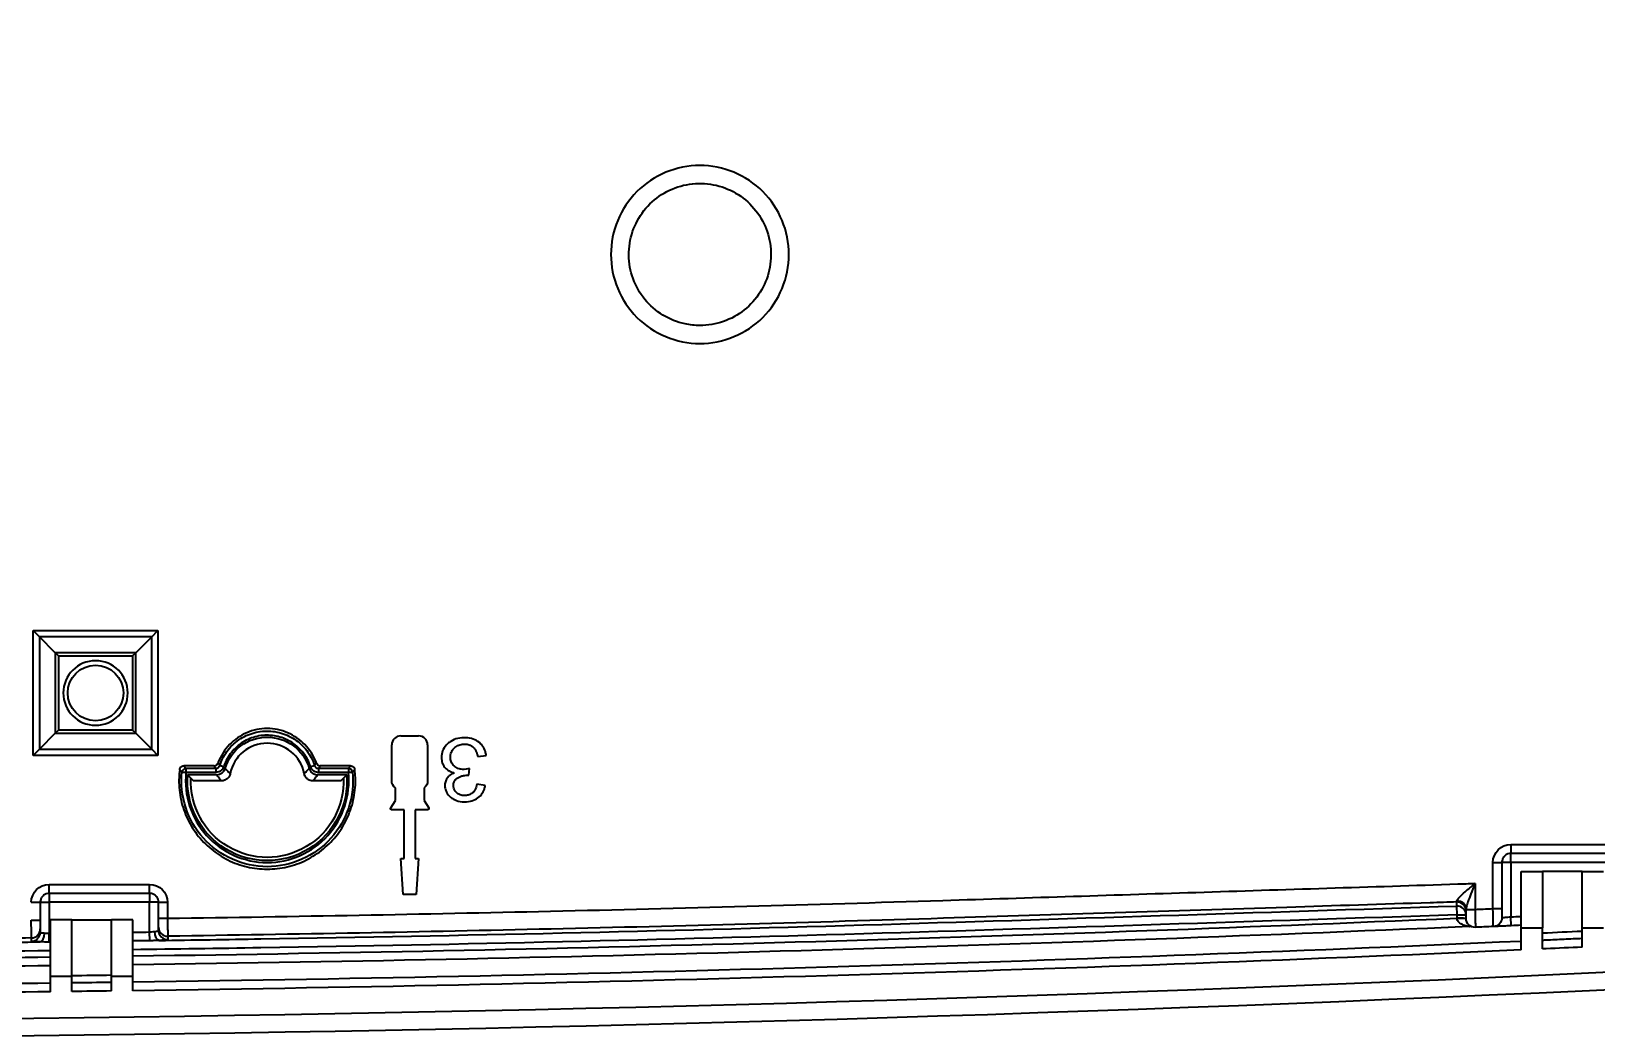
# Model space of a CAD drawing. Header units: millimetres. Extents: x 28 to 3046, y 8 to 3716.
# Drawn here: x 1792.1 to 1879.3, y 1207.5 to 1263.1 of the extents above; entities that cross this region are included whole.
import ezdxf

# ---------------------------------------------------------------- set-up
doc = ezdxf.new("R2010")
doc.units = ezdxf.units.MM
doc.layers.get('Defpoints').update_dxf_attribs({"linetype": 'CONTINUOUS'})
doc.layers.add('1LINE', color=7, linetype='CONTINUOUS')
doc.styles.add('Annotative', font='malgun.ttf')
doc.dimstyles.new('WOO', dxfattribs={"dimtxt": 20, "dimasz": 2, "dimexe": 1.25, "dimexo": 0.3, "dimgap": 1, "dimtad": 1, "dimdec": 1, "dimzin": 1, "dimdsep": 46, "dimtxsty": 'Annotative', "dimcen": 0, "dimclrd": 1, "dimclre": 1, "dimclrt": 2, "dimadec": 0, "dimazin": 0, "dimtfac": 1, "dimtdec": 1, "dimtofl": 0, "dimtmove": 0, "dimatfit": 3, "dimfxl": 0, "dimarcsym": 0})

# ---------------------------------------------------------------- blocks, each defined once
blk = doc.blocks.new('*D13')
at = {"layer": '1LINE', "color": 1, "lineweight": -2}
for p, q in [((1834.765, 1340.796), (2174.273, 1340.796)), ((2173.023, 1338.796), (2173.023, 853.015)), ((1764.11, 851.015), (2174.273, 851.015))]:
    blk.add_line(p, q, dxfattribs=at)
at = {"layer": '1LINE', "color": 1}
for points in [[(2172.69, 1338.796), (2173.356, 1338.796), (2173.023, 1340.796)], [(2172.69, 853.015), (2173.356, 853.015), (2173.023, 851.015)]]:
    blk.add_solid(points, dxfattribs=at)
at = {"layer": 'Defpoints', "color": 0}
for p in [(1834.465, 1340.796), (1763.81, 851.015), (2173.023, 851.015)]:
    blk.add_point(p, dxfattribs=at)
at = {"layer": '1LINE', "color": 2, "insert": (2161.69, 1095.906), "char_height": 20, "attachment_point": 5, "rotation": 90, "style": 'Annotative'}
blk.add_mtext('490', dxfattribs=at)
blk = doc.blocks.new('*D14')
at = {"layer": '1LINE', "color": 1, "lineweight": -2}
for p, q in [((1834.765, 1302.396), (2113.255, 1302.396)), ((2112.005, 1300.396), (2112.005, 853.015)), ((1764.11, 851.015), (2113.255, 851.015))]:
    blk.add_line(p, q, dxfattribs=at)
at = {"layer": '1LINE', "color": 1}
for points in [[(2111.671, 1300.396), (2112.338, 1300.396), (2112.005, 1302.396)], [(2111.671, 853.015), (2112.338, 853.015), (2112.005, 851.015)]]:
    blk.add_solid(points, dxfattribs=at)
at = {"layer": 'Defpoints', "color": 0}
for p in [(1834.465, 1302.396), (1763.81, 851.015), (2112.005, 851.015)]:
    blk.add_point(p, dxfattribs=at)
at = {"layer": '1LINE', "color": 2, "insert": (2100.617, 1076.706), "char_height": 20, "attachment_point": 5, "rotation": 90, "style": 'Annotative'}
blk.add_mtext('451', dxfattribs=at)

msp = doc.modelspace()

# ---------------------------------------------------------------- linework, layer by layer
at = {"layer": '1LINE', "linetype": 'Continuous'}
for p, q in [((1792.163, 1229.717), (1792.51, 1229.37)), ((1792.163, 1229.717), (1799.123, 1229.717)), ((1792.163, 1222.757), (1792.163, 1229.717)), ((1792.51, 1229.37), (1792.51, 1223.104)), ((1793.4, 1228.48), (1792.51, 1229.37)), ((1798.776, 1229.37), (1792.51, 1229.37)), ((1798.776, 1229.37), (1797.886, 1228.48)), ((1798.776, 1229.37), (1799.123, 1229.717)), ((1798.776, 1223.104), (1798.776, 1229.37)), ((1799.123, 1229.717), (1799.123, 1222.757)), ((1797.886, 1228.48), (1793.4, 1228.48)), ((1793.4, 1228.48), (1793.4, 1223.994)), ((1793.574, 1228.306), (1793.4, 1228.48)), ((1793.574, 1228.306), (1793.574, 1224.168)), ((1793.574, 1228.306), (1797.712, 1228.306)), ((1797.712, 1228.306), (1797.886, 1228.48)), ((1797.712, 1228.306), (1797.712, 1224.168)), ((1797.886, 1223.994), (1797.886, 1228.48)), ((1793.4, 1223.994), (1792.51, 1223.104)), ((1793.574, 1224.168), (1793.4, 1223.994)), ((1793.4, 1223.994), (1797.886, 1223.994)), ((1797.712, 1224.168), (1793.574, 1224.168)), ((1797.886, 1223.994), (1797.712, 1224.168)), ((1798.776, 1223.104), (1797.886, 1223.994)), ((1792.163, 1222.757), (1792.51, 1223.104)), ((1792.51, 1223.104), (1798.776, 1223.104)), ((1798.776, 1223.104), (1799.123, 1222.757)), ((1812.16, 1221.344), (1812.16, 1223.344)), ((1812.66, 1223.844), (1813.66, 1223.844)), ((1814.16, 1223.344), (1814.16, 1221.344)), ((1799.123, 1222.757), (1792.163, 1222.757)), ((1802.253, 1222.176), (1800.565, 1222.176)), ((1809.863, 1222.176), (1808.175, 1222.176)), ((1816.956, 1222.699), (1817.422, 1222.757)), ((1800.687, 1222.039), (1800.687, 1221.807)), ((1800.687, 1222.039), (1802.35, 1222.039)), ((1802.35, 1221.807), (1800.687, 1221.807)), ((1802.393, 1221.676), (1800.78, 1221.676)), ((1802.661, 1221.334), (1801.109, 1221.334)), ((1802.35, 1222.039), (1802.35, 1221.807)), ((1809.319, 1221.334), (1807.767, 1221.334)), ((1809.648, 1221.676), (1808.035, 1221.676)), ((1808.078, 1222.039), (1808.078, 1221.807)), ((1808.078, 1222.039), (1809.741, 1222.039)), ((1809.741, 1221.807), (1808.078, 1221.807)), ((1809.741, 1222.039), (1809.741, 1221.807)), ((1814.16, 1221.344), (1814.16, 1221.344)), ((1816.45, 1221.647), (1816.502, 1222.024)), ((1812.36, 1220.944), (1812.36, 1220.944)), ((1812.36, 1220.238), (1812.36, 1220.944)), ((1813.96, 1220.944), (1813.96, 1220.944)), ((1813.96, 1220.944), (1813.96, 1220.238)), ((1817.376, 1221.073), (1816.909, 1221.15)), ((1812.1, 1219.84), (1812.36, 1220.238)), ((1812.16, 1219.729), (1812.16, 1219.729)), ((1812.86, 1219.729), (1812.16, 1219.729)), ((1812.86, 1219.729), (1812.16, 1219.729)), ((1812.86, 1219.729), (1812.86, 1219.729)), ((1812.86, 1217.001), (1812.86, 1219.729)), ((1813.46, 1219.729), (1813.46, 1219.729)), ((1814.16, 1219.729), (1813.46, 1219.729)), ((1813.46, 1219.729), (1813.46, 1217.001)), ((1814.16, 1219.729), (1813.46, 1219.729)), ((1813.96, 1220.238), (1814.22, 1219.84)), ((1814.16, 1219.729), (1814.16, 1219.729)), ((1874.563, 1217.789), (1884.563, 1217.789)), ((1874.563, 1217.789), (1874.563, 1217.289)), ((1812.793, 1215.001), (1812.66, 1217.001)), ((1812.66, 1217.001), (1812.86, 1217.001)), ((1812.793, 1215.001), (1812.66, 1217.001)), ((1813.46, 1217.001), (1813.66, 1217.001)), ((1813.66, 1217.001), (1813.526, 1215.001)), ((1813.66, 1217.001), (1813.526, 1215.001)), ((1884.563, 1217.289), (1874.563, 1217.289)), ((1874.563, 1216.789), (1874.563, 1217.289)), ((1873.563, 1214.212), (1873.563, 1216.789)), ((1874.063, 1216.789), (1874.063, 1214.212)), ((1874.563, 1216.789), (1874.063, 1216.789)), ((1884.563, 1216.789), (1874.563, 1216.789)), ((1874.563, 1216.789), (1874.563, 1213.756)), ((1875.128, 1213.132), (1875.128, 1216.29)), ((1875.128, 1216.29), (1876.328, 1216.29)), ((1878.528, 1216.29), (1876.328, 1216.29)), ((1876.328, 1216.29), (1876.328, 1213.132)), ((1878.528, 1213.132), (1878.528, 1216.29)), ((1878.528, 1216.29), (1879.728, 1216.29)), ((1793.06, 1215.563), (1798.66, 1215.563)), ((1793.06, 1215.063), (1793.06, 1215.563)), ((1798.66, 1215.063), (1798.66, 1215.563)), ((1872.563, 1215.616), (1872.563, 1214.168)), ((1792.56, 1214.563), (1792.56, 1213.574)), ((1792.56, 1214.563), (1793.06, 1214.563)), ((1798.66, 1215.063), (1793.06, 1215.063)), ((1793.06, 1215.063), (1793.06, 1214.563)), ((1793.06, 1214.563), (1793.06, 1212.838)), ((1798.66, 1214.563), (1793.06, 1214.563)), ((1798.66, 1215.063), (1798.66, 1214.563)), ((1798.66, 1212.91), (1798.66, 1214.563)), ((1799.16, 1214.563), (1798.66, 1214.563)), ((1799.16, 1213.672), (1799.16, 1214.563)), ((1799.66, 1214.563), (1799.66, 1213.672)), ((1812.793, 1215.001), (1812.793, 1215.001)), ((1813.526, 1215.001), (1812.793, 1215.001)), ((1813.526, 1215.001), (1812.793, 1215.001)), ((1813.526, 1215.001), (1813.526, 1215.001)), ((1871.563, 1213.856), (1871.547, 1214.355)), ((1793.128, 1210.431), (1793.128, 1213.59)), ((1794.328, 1210.431), (1794.328, 1213.59)), ((1794.328, 1213.59), (1796.528, 1213.59)), ((1796.528, 1210.431), (1796.528, 1213.59)), ((1797.728, 1213.59), (1796.528, 1213.59)), ((1797.728, 1210.431), (1797.728, 1213.59)), ((1871.563, 1213.68), (1871.563, 1213.856)), ((1871.563, 1213.856), (1872.063, 1213.856)), ((1871.563, 1213.68), (1872.063, 1213.68)), ((1872.063, 1214.168), (1872.063, 1214.169)), ((1874.585, 1213.256), (1874.563, 1213.756)), ((1793.066, 1212.349), (1793.06, 1212.838)), ((1798.667, 1212.42), (1798.66, 1212.91)), ((1875.128, 1211.906), (1875.128, 1213.132)), ((1875.128, 1213.132), (1876.328, 1213.132)), ((1876.328, 1211.961), (1876.328, 1213.132)), ((1878.528, 1212.062), (1878.528, 1213.132)), ((1878.528, 1213.132), (1879.728, 1213.132)), ((1794.328, 1210.431), (1793.128, 1210.431)), ((1793.128, 1209.574), (1793.128, 1210.431)), ((1794.328, 1209.588), (1794.328, 1210.431)), ((1796.528, 1209.617), (1796.528, 1210.431)), ((1797.728, 1210.431), (1796.528, 1210.431)), ((1797.728, 1209.633), (1797.728, 1210.431))]:
    msp.add_line(p, q, dxfattribs=at)
at = {"layer": '1LINE', "linetype": 'Continuous', "extrusion": (0, 0, -1)}
msp.add_circle((-1795.643, 1226.237), 1.8, dxfattribs=at)
at = {"layer": '1LINE', "linetype": 'Continuous'}
msp.add_circle((1795.643, 1226.237), 1.55, dxfattribs=at)
at = {"layer": '1LINE', "linetype": 'Continuous', "extrusion": (0, 0, -1)}
for centre, radius, start, end in [((-1805.214, 1221.334), 2.444, 16.6111, 163.3889), ((-1805.214, 1221.334), 4.447, 175.58704, 4.41296), ((-1805.214, 1221.334), 4.264, 177.86623, 2.13377), ((-1872.563, 1213.667), 0.5, 267.48991, 0), ((-1873.563, 1213.711), 0.5, 180, 267.46675)]:
    msp.add_arc(centre, radius, start, end, dxfattribs=at)
at = {"layer": '1LINE', "linetype": 'Continuous'}
msp.add_arc((1805.214, 1221.334), 2.102, 11.06613, 168.93387, dxfattribs=at)
at = {"layer": '1LINE', "linetype": 'Continuous', "extrusion": (-3.83778e-22, -6.26758e-06, 1)}
for centre, start, end in [((1812.66, 1223.345, -0.008), 90, 180), ((1813.66, 1223.345, -0.008), 0, 90)]:
    msp.add_arc(centre, 0.5, start, end, dxfattribs=at)
at = {"layer": '1LINE', "linetype": 'Continuous', "extrusion": (3.83778e-22, 6.26757e-06, -1)}
for centre, radius, start, end in [((-1812.66, 1221.345, 0.008), 0.5, 306.8699, 359.98137), ((-1812.66, 1221.345, 0.008), 0.5, 306.8699, 359.98079), ((-1813.66, 1221.345, 0.008), 0.5, 180.01863, 233.1301), ((-1813.66, 1221.345, 0.008), 0.5, 180.01921, 233.1301), ((-1812.16, 1219.801, 0.008), 0.0716, 270, 33.03874), ((-1812.16, 1219.801, 0.008), 0.0716, 270, 359.86704), ((-1814.16, 1219.801, 0.008), 0.0716, 146.96126, 270), ((-1814.16, 1219.801, 0.008), 0.0716, 180.13296, 270), ((-1874.563, 1216.789, 0.008), 1, 0, 90), ((-1793.06, 1214.563, 0.008), 1, 0, 89.99964), ((-1798.66, 1214.563, 0.008), 1, 89.99964, 179.99964)]:
    msp.add_arc(centre, radius, start, end, dxfattribs=at)
at = {"layer": '1LINE', "linetype": 'Continuous'}
for centre, major_axis, ratio, start_param, end_param in [((1802.792, 1222.127), (-0.238, 0.078), 0.000006, 0.380503, 1.570798), ((1807.636, 1222.127), (0.238, 0.078), 0.000006, 4.712387, 5.902677), ((1800.687, 1221.807), (0.186, 0.167), 0.880523, 0.900311, 2.241288), ((1800.687, 1221.807), (0.249, -0.026), 0.000006, 3.521932, 4.71233), ((1809.741, 1221.807), (-0.186, 0.167), 0.880494, 4.041762, 5.383016), ((1809.741, 1221.807), (0.249, 0.026), 0.000006, 4.712464, 5.902891), ((1873.563, 1216.789), (-0.5, 0), 0.000006, 1.570796, 3.141593), ((1792.06, 1214.563), (-0.5, 0), 0.000006, 1.570796, 3.141593), ((1799.66, 1214.563), (-0.5, 0), 0.000006, 0.000006, 1.570796), ((1871.563, 1214.085), (0.5, 0), 0.998751, 0, 1.602683), ((1871.563, 1213.856), (0.5, 0), 0.998751, 0, 1.602683), ((1871.563, 1214.169), (0.5, 0), 0.942758, 0, 1.600896), ((1792.06, 1213.574), (-0.5, 0), 0.000006, 1.570796, 3.141593), ((1799.66, 1213.672), (-0.5, 0), 0.000006, 0, 1.570796), ((1871.563, 1213.667), (0.5, 0), 0.012696, 0, 1.571348), ((1872.563, 1214.168), (0.5, 0), 0.000006, 3.141593, 4.712389), ((1873.563, 1214.212), (-0.5, 0), 0.000006, 1.570796, 3.141593), ((1792.06, 1213.075), (-0.5, 0), 0.998752, 1.582065, 3.141593), ((1792.06, 1212.889), (-0.5, 0), 0.998752, 1.582064, 3.141593), ((1792.531, 1212.851), (-0.01, -0.5), 0.529059, 0.058882, 1.581223), ((1799.19, 1212.937), (-0.023, 0.499), 0.528742, 1.546832, 3.082724), ((1799.66, 1213.172), (-0.5, 0), 0.998752, 0.000006, 1.585125), ((1799.66, 1212.986), (-0.5, 0), 0.998752, 0.000006, 1.585124)]:
    msp.add_ellipse(centre, major_axis=major_axis, ratio=ratio, start_param=start_param, end_param=end_param, dxfattribs=at)
for points, knots in [([(1829.343, 1245.732), (1828.042, 1245.732), (1826.753, 1246.266), (1824.913, 1248.106), (1824.38, 1249.394), (1824.38, 1251.996), (1824.913, 1253.284), (1826.753, 1255.124), (1828.042, 1255.658), (1830.644, 1255.658), (1831.932, 1255.124), (1833.772, 1253.284), (1834.305, 1251.996), (1834.305, 1249.394), (1833.772, 1248.106), (1831.932, 1246.266), (1830.644, 1245.732), (1829.343, 1245.732)], [0, 0, 0, 0, 0.125, 0.125, 0.25, 0.25, 0.375, 0.375, 0.5, 0.5, 0.625, 0.625, 0.75, 0.75, 0.875, 0.875, 1, 1, 1, 1]), ([(1829.341, 1246.732), (1829.786, 1246.732), (1830.236, 1246.809), (1831.073, 1247.102), (1831.472, 1247.323), (1832.164, 1247.877), (1832.467, 1248.218), (1832.938, 1248.97), (1833.111, 1249.392), (1833.306, 1250.257), (1833.33, 1250.712), (1833.228, 1251.593), (1833.1, 1252.031), (1832.711, 1252.828), (1832.446, 1253.199), (1831.815, 1253.823), (1831.442, 1254.085), (1830.641, 1254.465), (1830.202, 1254.589), (1829.32, 1254.682), (1828.864, 1254.654), (1828.001, 1254.45), (1827.581, 1254.272), (1826.834, 1253.794), (1826.496, 1253.488), (1825.95, 1252.789), (1825.733, 1252.388), (1825.448, 1251.548), (1825.376, 1251.098), (1825.385, 1250.211), (1825.466, 1249.762), (1825.768, 1248.928), (1825.993, 1248.532), (1826.554, 1247.845), (1826.898, 1247.545), (1827.654, 1247.082), (1828.078, 1246.913), (1828.784, 1246.762), (1829.064, 1246.732), (1829.341, 1246.732)], [0, 0, 0, 0, 0.053693, 0.053693, 0.107394, 0.107394, 0.161093, 0.161093, 0.214788, 0.214788, 0.268483, 0.268483, 0.322177, 0.322177, 0.375875, 0.375875, 0.429576, 0.429576, 0.483277, 0.483277, 0.536977, 0.536977, 0.590671, 0.590671, 0.644366, 0.644366, 0.69806, 0.69806, 0.751758, 0.751758, 0.805458, 0.805458, 0.85916, 0.85916, 0.91286, 0.91286, 0.966555, 0.966555, 1, 1, 1, 1]), ([(1807.957, 1222.329), (1807.951, 1222.345), (1807.945, 1222.362), (1807.869, 1222.561), (1807.781, 1222.735), (1807.573, 1223.063), (1807.449, 1223.22), (1807.179, 1223.5), (1807.031, 1223.626), (1806.708, 1223.848), (1806.535, 1223.943), (1806.173, 1224.097), (1805.985, 1224.155), (1805.604, 1224.232), (1805.41, 1224.252), (1805.016, 1224.252), (1804.822, 1224.232), (1804.442, 1224.155), (1804.252, 1224.096), (1803.892, 1223.943), (1803.722, 1223.849), (1803.4, 1223.628), (1803.249, 1223.5), (1802.844, 1223.081), (1802.629, 1222.741), (1802.483, 1222.363), (1802.477, 1222.346), (1802.471, 1222.329)], [0, 0, 0, 0, 0.007277, 0.007277, 0.089375, 0.089375, 0.171473, 0.171473, 0.253572, 0.253572, 0.33567, 0.33567, 0.417769, 0.417769, 0.499867, 0.499867, 0.581966, 0.581966, 0.664064, 0.664064, 0.746162, 0.746162, 0.828261, 0.828261, 0.992458, 0.992458, 1, 1, 1, 1]), ([(1802.571, 1222.199), (1802.613, 1222.327), (1802.665, 1222.453), (1802.865, 1222.853), (1803.053, 1223.112), (1803.5, 1223.546), (1803.764, 1223.727), (1804.329, 1223.988), (1804.638, 1224.072), (1805.257, 1224.132), (1805.576, 1224.109), (1806.181, 1223.96), (1806.475, 1223.832), (1806.996, 1223.491), (1807.231, 1223.273), (1807.61, 1222.779), (1807.76, 1222.495), (1807.857, 1222.199)], [0, 0, 0, 0, 0.057793, 0.057793, 0.192523, 0.192523, 0.327098, 0.327098, 0.461455, 0.461455, 0.596049, 0.596049, 0.73065, 0.73065, 0.865194, 0.865194, 1, 1, 1, 1]), ([(1807.636, 1222.127), (1807.547, 1222.398), (1807.41, 1222.658), (1807.063, 1223.111), (1806.847, 1223.311), (1806.37, 1223.623), (1806.1, 1223.74), (1805.546, 1223.877), (1805.253, 1223.898), (1804.686, 1223.843), (1804.403, 1223.767), (1803.885, 1223.527), (1803.643, 1223.361), (1803.233, 1222.963), (1803.061, 1222.726), (1802.877, 1222.36), (1802.83, 1222.244), (1802.792, 1222.127)], [0, 0, 0, 0, 0.134808, 0.134808, 0.269359, 0.269359, 0.403964, 0.403964, 0.538546, 0.538546, 0.672908, 0.672908, 0.807499, 0.807499, 0.942257, 0.942257, 1, 1, 1, 1]), ([(1815.296, 1223.424), (1815.19, 1223.331), (1815.097, 1223.218), (1814.98, 1222.982), (1814.947, 1222.859), (1814.928, 1222.628), (1814.935, 1222.517), (1814.979, 1222.324), (1815.014, 1222.239), (1815.109, 1222.088), (1815.171, 1222.019), (1815.311, 1221.909), (1815.39, 1221.866), (1815.528, 1221.814), (1815.585, 1221.798), (1815.643, 1221.785)], [0, 0, 0, 0, 0.202714, 0.202714, 0.379695, 0.379695, 0.534618, 0.534618, 0.662465, 0.662465, 0.790525, 0.790525, 0.916288, 0.916288, 1, 1, 1, 1]), ([(1817.045, 1223.469), (1816.942, 1223.554), (1816.821, 1223.622), (1816.569, 1223.711), (1816.434, 1223.734), (1816.146, 1223.748), (1815.988, 1223.737), (1815.701, 1223.668), (1815.567, 1223.614), (1815.395, 1223.504), (1815.344, 1223.466), (1815.296, 1223.424)], [0, 0, 0, 0, 0.214789, 0.214789, 0.427845, 0.427845, 0.675057, 0.675057, 0.899837, 0.899837, 1, 1, 1, 1]), ([(1816.502, 1222.024), (1816.372, 1221.992), (1816.237, 1221.969), (1816.017, 1221.984), (1815.93, 1222.002), (1815.77, 1222.067), (1815.695, 1222.116), (1815.573, 1222.23), (1815.524, 1222.295), (1815.459, 1222.432), (1815.44, 1222.504), (1815.425, 1222.646), (1815.427, 1222.719), (1815.455, 1222.876), (1815.487, 1222.96), (1815.574, 1223.096), (1815.625, 1223.152), (1815.746, 1223.255), (1815.819, 1223.3), (1815.978, 1223.362), (1816.064, 1223.38), (1816.242, 1223.391), (1816.336, 1223.384), (1816.498, 1223.34), (1816.569, 1223.307), (1816.649, 1223.252), (1816.665, 1223.239), (1816.682, 1223.226)], [0, 0, 0, 0, 0.127923, 0.127923, 0.210044, 0.210044, 0.292918, 0.292918, 0.368996, 0.368996, 0.437223, 0.437223, 0.505101, 0.505101, 0.588163, 0.588163, 0.658725, 0.658725, 0.738747, 0.738747, 0.820597, 0.820597, 0.908301, 0.908301, 0.98026, 0.98026, 1, 1, 1, 1]), ([(1816.682, 1223.226), (1816.73, 1223.186), (1816.772, 1223.136), (1816.863, 1222.997), (1816.902, 1222.899), (1816.94, 1222.767), (1816.948, 1222.733), (1816.956, 1222.699)], [0, 0, 0, 0, 0.313914, 0.313914, 0.829214, 0.829214, 1, 1, 1, 1]), ([(1817.422, 1222.757), (1817.415, 1222.83), (1817.4, 1222.903), (1817.346, 1223.082), (1817.293, 1223.187), (1817.173, 1223.349), (1817.112, 1223.413), (1817.045, 1223.469)], [0, 0, 0, 0, 0.26615, 0.26615, 0.683489, 0.683489, 1, 1, 1, 1]), ([(1800.335, 1221.974), (1800.339, 1222), (1800.346, 1222.026), (1800.37, 1222.074), (1800.386, 1222.096), (1800.424, 1222.132), (1800.445, 1222.146), (1800.491, 1222.166), (1800.516, 1222.172), (1800.549, 1222.176), (1800.557, 1222.176), (1800.565, 1222.176)], [0, 0, 0, 0, 0.237949, 0.237949, 0.476927, 0.476927, 0.703275, 0.703275, 0.926701, 0.926701, 1, 1, 1, 1]), ([(1800.565, 1222.176), (1800.576, 1222.164), (1800.587, 1222.151), (1800.628, 1222.105), (1800.657, 1222.072), (1800.687, 1222.039)], [0, 0, 0, 0, 0.271692, 0.271692, 1, 1, 1, 1]), ([(1802.253, 1222.176), (1802.279, 1222.176), (1802.305, 1222.18), (1802.355, 1222.197), (1802.378, 1222.21), (1802.418, 1222.243), (1802.435, 1222.262), (1802.458, 1222.298), (1802.465, 1222.313), (1802.471, 1222.329)], [0, 0, 0, 0, 0.276926, 0.276926, 0.55465, 0.55465, 0.822888, 0.822888, 1, 1, 1, 1]), ([(1802.35, 1222.039), (1802.346, 1222.046), (1802.341, 1222.052), (1802.323, 1222.077), (1802.31, 1222.095), (1802.285, 1222.13), (1802.273, 1222.148), (1802.258, 1222.169), (1802.255, 1222.172), (1802.253, 1222.176)], [0, 0, 0, 0, 0.148548, 0.148548, 0.535578, 0.535578, 0.922608, 0.922608, 1, 1, 1, 1]), ([(1802.35, 1222.039), (1802.377, 1222.037), (1802.406, 1222.039), (1802.451, 1222.052), (1802.471, 1222.06), (1802.492, 1222.075), (1802.497, 1222.079), (1802.52, 1222.097), (1802.535, 1222.115), (1802.547, 1222.137), (1802.549, 1222.14), (1802.56, 1222.16), (1802.567, 1222.179), (1802.571, 1222.199)], [0, 0, 0, 0, 0.277101, 0.277101, 0.48078, 0.48078, 0.539653, 0.539653, 0.76933, 0.76933, 0.795908, 0.795908, 1, 1, 1, 1]), ([(1802.792, 1222.127), (1802.78, 1222.09), (1802.763, 1222.055), (1802.716, 1221.979), (1802.682, 1221.94), (1802.602, 1221.875), (1802.555, 1221.849), (1802.456, 1221.815), (1802.403, 1221.807), (1802.35, 1221.807)], [0, 0, 0, 0, 0.197539, 0.197539, 0.458664, 0.458664, 0.729748, 0.729748, 1, 1, 1, 1]), ([(1802.471, 1222.329), (1802.473, 1222.326), (1802.476, 1222.322), (1802.491, 1222.302), (1802.504, 1222.285), (1802.53, 1222.252), (1802.543, 1222.235), (1802.561, 1222.212), (1802.566, 1222.205), (1802.571, 1222.199)], [0, 0, 0, 0, 0.077406, 0.077406, 0.464478, 0.464478, 0.851481, 0.851481, 1, 1, 1, 1]), ([(1808.078, 1221.807), (1808.039, 1221.807), (1808, 1221.811), (1807.914, 1221.832), (1807.866, 1221.853), (1807.78, 1221.909), (1807.74, 1221.946), (1807.677, 1222.029), (1807.653, 1222.077), (1807.636, 1222.127)], [0, 0, 0, 0, 0.197364, 0.197364, 0.45853, 0.45853, 0.729684, 0.729684, 1, 1, 1, 1]), ([(1807.857, 1222.199), (1807.862, 1222.205), (1807.867, 1222.212), (1807.885, 1222.235), (1807.898, 1222.252), (1807.924, 1222.285), (1807.937, 1222.302), (1807.952, 1222.322), (1807.955, 1222.326), (1807.957, 1222.329)], [0, 0, 0, 0, 0.148519, 0.148519, 0.535526, 0.535526, 0.922612, 0.922612, 1, 1, 1, 1]), ([(1807.857, 1222.199), (1807.863, 1222.172), (1807.874, 1222.146), (1807.9, 1222.107), (1807.915, 1222.091), (1807.936, 1222.075), (1807.94, 1222.072), (1807.965, 1222.056), (1807.987, 1222.047), (1808.012, 1222.042), (1808.015, 1222.042), (1808.037, 1222.038), (1808.058, 1222.037), (1808.078, 1222.039)], [0, 0, 0, 0, 0.277262, 0.277262, 0.480895, 0.480895, 0.539831, 0.539831, 0.770426, 0.770426, 0.796202, 0.796202, 1, 1, 1, 1]), ([(1807.957, 1222.329), (1807.966, 1222.304), (1807.979, 1222.281), (1808.012, 1222.24), (1808.032, 1222.223), (1808.076, 1222.196), (1808.1, 1222.187), (1808.142, 1222.178), (1808.158, 1222.176), (1808.175, 1222.176)], [0, 0, 0, 0, 0.276966, 0.276966, 0.554733, 0.554733, 0.823005, 0.823005, 1, 1, 1, 1]), ([(1808.175, 1222.176), (1808.173, 1222.172), (1808.17, 1222.169), (1808.155, 1222.148), (1808.143, 1222.13), (1808.118, 1222.095), (1808.105, 1222.077), (1808.087, 1222.052), (1808.082, 1222.046), (1808.078, 1222.039)], [0, 0, 0, 0, 0.077373, 0.077373, 0.464413, 0.464413, 0.851453, 0.851453, 1, 1, 1, 1]), ([(1809.741, 1222.039), (1809.771, 1222.072), (1809.801, 1222.105), (1809.841, 1222.151), (1809.852, 1222.164), (1809.863, 1222.176)], [0, 0, 0, 0, 0.72829, 0.72829, 1, 1, 1, 1]), ([(1809.863, 1222.176), (1809.889, 1222.176), (1809.916, 1222.172), (1809.966, 1222.155), (1809.99, 1222.142), (1810.03, 1222.109), (1810.047, 1222.089), (1810.073, 1222.046), (1810.083, 1222.023), (1810.09, 1221.99), (1810.092, 1221.982), (1810.093, 1221.974)], [0, 0, 0, 0, 0.237915, 0.237915, 0.476863, 0.476863, 0.703144, 0.703144, 0.926572, 0.926572, 1, 1, 1, 1]), ([(1960.854, 1221.726), (1961.491, 1212.018), (1962.02, 1202.275), (1962.99, 1180.4), (1963.427, 1168.265), (1964.017, 1143.941), (1964.141, 1131.751), (1963.614, 1107.315), (1962.96, 1095.075), (1960.448, 1070.547), (1958.608, 1058.317), (1951.02, 1022.003), (1943.194, 998.285), (1927.458, 964.876), (1921.525, 954.068), (1908.13, 933.181), (1900.771, 923.269), (1888.75, 909.298), (1884.579, 904.785), (1875.88, 896.072), (1871.368, 891.857), (1857.066, 879.884), (1846.613, 873.016), (1824.26, 862.065), (1812.423, 857.909), (1788.47, 852.402), (1776.261, 851.009), (1763.81, 851.015)], [0, 0, 0, 0, 0.063029, 0.063029, 0.14111, 0.14111, 0.219191, 0.219191, 0.297272, 0.297272, 0.375352, 0.375352, 0.531514, 0.531514, 0.609595, 0.609595, 0.687676, 0.687676, 0.726717, 0.726717, 0.765757, 0.765757, 0.843838, 0.843838, 0.921919, 0.921919, 1, 1, 1, 1]), ([(1800.335, 1221.974), (1800.316, 1221.825), (1800.303, 1221.675), (1800.283, 1221.152), (1800.31, 1220.775), (1800.455, 1220.027), (1800.568, 1219.67), (1800.875, 1218.982), (1801.072, 1218.651), (1801.526, 1218.055), (1801.789, 1217.781), (1802.375, 1217.297), (1802.689, 1217.094), (1803.365, 1216.758), (1803.727, 1216.628), (1804.456, 1216.458), (1804.835, 1216.413), (1805.593, 1216.413), (1805.964, 1216.456), (1806.702, 1216.628), (1807.062, 1216.758), (1807.733, 1217.09), (1808.054, 1217.298), (1808.638, 1217.78), (1808.897, 1218.049), (1809.357, 1218.652), (1809.552, 1218.98), (1809.858, 1219.663), (1809.974, 1220.03), (1810.117, 1220.771), (1810.146, 1221.144), (1810.125, 1221.675), (1810.112, 1221.825), (1810.093, 1221.974)], [0, 0, 0, 0, 0.026819, 0.026819, 0.094412, 0.094412, 0.162005, 0.162005, 0.229597, 0.229597, 0.29719, 0.29719, 0.364783, 0.364783, 0.432376, 0.432376, 0.499969, 0.499969, 0.567561, 0.567561, 0.635154, 0.635154, 0.702747, 0.702747, 0.77034, 0.77034, 0.837933, 0.837933, 0.905526, 0.905526, 0.973118, 0.973118, 1, 1, 1, 1]), ([(1809.972, 1221.831), (1810.111, 1220.496), (1809.668, 1219.131), (1807.867, 1217.132), (1806.55, 1216.55), (1803.877, 1216.55), (1802.555, 1217.139), (1800.766, 1219.124), (1800.316, 1220.492), (1800.456, 1221.831)], [0, 0, 0, 0, 0.25, 0.25, 0.5, 0.5, 0.75, 0.75, 1, 1, 1, 1]), ([(1800.456, 1221.831), (1800.426, 1221.866), (1800.397, 1221.9), (1800.357, 1221.948), (1800.346, 1221.961), (1800.335, 1221.974), (1800.335, 1221.974), (1800.335, 1221.974)], [0, 0, 0, 0, 0.728396, 0.728396, 0.999911, 0.999911, 1, 1, 1, 1]), ([(1800.687, 1221.807), (1800.554, 1220.537), (1800.981, 1219.233), (1802.682, 1217.344), (1803.941, 1216.783), (1806.484, 1216.782), (1807.737, 1217.335), (1809.451, 1219.237), (1809.874, 1220.536), (1809.741, 1221.807)], [0, 0, 0, 0, 0.25, 0.25, 0.5, 0.5, 0.75, 0.75, 1, 1, 1, 1]), ([(1802.393, 1221.676), (1802.449, 1221.676), (1802.506, 1221.686), (1802.611, 1221.723), (1802.662, 1221.751), (1802.749, 1221.82), (1802.787, 1221.863), (1802.84, 1221.948), (1802.859, 1221.99), (1802.872, 1222.033)], [0, 0, 0, 0, 0.263628, 0.263628, 0.527273, 0.527273, 0.790687, 0.790687, 1, 1, 1, 1]), ([(1802.661, 1221.334), (1802.604, 1221.403), (1802.549, 1221.472), (1802.461, 1221.586), (1802.427, 1221.631), (1802.393, 1221.676)], [0, 0, 0, 0, 0.607271, 0.607271, 1, 1, 1, 1]), ([(1803.151, 1221.737), (1803.14, 1221.682), (1803.12, 1221.629), (1803.063, 1221.532), (1803.026, 1221.488), (1802.941, 1221.416), (1802.892, 1221.387), (1802.783, 1221.345), (1802.721, 1221.334), (1802.661, 1221.334)], [0, 0, 0, 0, 0.244849, 0.244849, 0.489718, 0.489718, 0.734324, 0.734324, 1, 1, 1, 1]), ([(1802.872, 1222.033), (1802.907, 1221.993), (1802.942, 1221.954), (1803.034, 1221.855), (1803.092, 1221.796), (1803.151, 1221.737)], [0, 0, 0, 0, 0.392739, 0.392739, 1, 1, 1, 1]), ([(1807.277, 1221.737), (1807.336, 1221.796), (1807.394, 1221.855), (1807.486, 1221.954), (1807.521, 1221.993), (1807.556, 1222.033)], [0, 0, 0, 0, 0.607261, 0.607261, 1, 1, 1, 1]), ([(1807.767, 1221.334), (1807.711, 1221.334), (1807.654, 1221.343), (1807.549, 1221.38), (1807.499, 1221.408), (1807.411, 1221.478), (1807.373, 1221.521), (1807.312, 1221.62), (1807.289, 1221.678), (1807.277, 1221.737)], [0, 0, 0, 0, 0.244849, 0.244849, 0.489718, 0.489718, 0.734325, 0.734325, 1, 1, 1, 1]), ([(1807.556, 1222.033), (1807.572, 1221.979), (1807.598, 1221.927), (1807.663, 1221.837), (1807.704, 1221.797), (1807.796, 1221.733), (1807.848, 1221.709), (1807.945, 1221.682), (1807.99, 1221.676), (1808.035, 1221.676)], [0, 0, 0, 0, 0.263628, 0.263628, 0.527273, 0.527273, 0.790687, 0.790687, 1, 1, 1, 1]), ([(1808.035, 1221.676), (1808.001, 1221.631), (1807.967, 1221.586), (1807.879, 1221.472), (1807.824, 1221.403), (1807.767, 1221.334)], [0, 0, 0, 0, 0.392729, 0.392729, 1, 1, 1, 1]), ([(1810.093, 1221.974), (1810.093, 1221.974), (1810.093, 1221.974), (1810.082, 1221.961), (1810.071, 1221.948), (1810.031, 1221.9), (1810.002, 1221.866), (1809.972, 1221.831)], [0, 0, 0, 0, 0.00009, 0.00009, 0.271628, 0.271628, 1, 1, 1, 1]), ([(1815.252, 1221.489), (1815.207, 1221.425), (1815.171, 1221.353), (1815.126, 1221.203), (1815.118, 1221.123), (1815.124, 1220.963), (1815.14, 1220.882), (1815.19, 1220.742), (1815.221, 1220.681), (1815.258, 1220.625)], [0, 0, 0, 0, 0.257108, 0.257108, 0.514249, 0.514249, 0.780292, 0.780292, 1, 1, 1, 1]), ([(1815.643, 1221.785), (1815.6, 1221.767), (1815.558, 1221.746), (1815.477, 1221.7), (1815.437, 1221.673), (1815.345, 1221.6), (1815.294, 1221.547), (1815.252, 1221.489)], [0, 0, 0, 0, 0.282425, 0.282425, 0.565316, 0.565316, 1, 1, 1, 1]), ([(1816.909, 1221.15), (1816.89, 1221.033), (1816.854, 1220.915), (1816.755, 1220.757), (1816.709, 1220.704), (1816.603, 1220.619), (1816.542, 1220.584), (1816.412, 1220.538), (1816.343, 1220.526), (1816.193, 1220.517), (1816.111, 1220.522), (1815.967, 1220.557), (1815.904, 1220.583), (1815.792, 1220.654), (1815.741, 1220.701), (1815.662, 1220.805), (1815.633, 1220.864), (1815.603, 1220.979), (1815.598, 1221.035), (1815.602, 1221.153), (1815.613, 1221.219), (1815.656, 1221.325), (1815.683, 1221.37), (1815.751, 1221.448), (1815.793, 1221.481), (1815.838, 1221.509)], [0, 0, 0, 0, 0.145479, 0.145479, 0.228292, 0.228292, 0.310999, 0.310999, 0.394549, 0.394549, 0.492525, 0.492525, 0.573123, 0.573123, 0.653979, 0.653979, 0.73177, 0.73177, 0.797599, 0.797599, 0.875337, 0.875337, 0.936526, 0.936526, 1, 1, 1, 1]), ([(1815.838, 1221.509), (1815.888, 1221.539), (1815.941, 1221.564), (1816.049, 1221.605), (1816.103, 1221.62), (1816.205, 1221.641), (1816.253, 1221.647), (1816.351, 1221.653), (1816.401, 1221.652), (1816.45, 1221.647)], [0, 0, 0, 0, 0.27602, 0.27602, 0.539398, 0.539398, 0.767096, 0.767096, 1, 1, 1, 1]), ([(1815.258, 1220.625), (1815.285, 1220.585), (1815.315, 1220.546), (1815.381, 1220.476), (1815.417, 1220.443), (1815.518, 1220.364), (1815.587, 1220.323), (1815.659, 1220.289)], [0, 0, 0, 0, 0.273764, 0.273764, 0.547391, 0.547391, 1, 1, 1, 1]), ([(1815.659, 1220.289), (1815.795, 1220.226), (1815.945, 1220.187), (1816.243, 1220.159), (1816.396, 1220.166), (1816.662, 1220.224), (1816.78, 1220.269), (1816.99, 1220.397), (1817.085, 1220.481), (1817.23, 1220.668), (1817.284, 1220.771), (1817.345, 1220.941), (1817.363, 1221.007), (1817.376, 1221.073)], [0, 0, 0, 0, 0.207361, 0.207361, 0.413194, 0.413194, 0.5822, 0.5822, 0.752095, 0.752095, 0.90772, 0.90772, 1, 1, 1, 1]), ([(1763.81, 854.497), (1775.832, 854.491), (1787.83, 855.838), (1811.264, 861.206), (1822.457, 865.138), (1843.803, 875.447), (1853.992, 881.994), (1867.924, 893.46), (1872.316, 897.506), (1880.773, 905.855), (1884.827, 910.174), (1896.512, 923.527), (1903.661, 932.96), (1916.737, 952.842), (1922.672, 963.322), (1938.414, 995.658), (1946.074, 1017.961), (1953.939, 1052.21), (1955.924, 1063.776), (1958.802, 1087.159), (1959.68, 1099.01), (1961.024, 1134.507), (1960.322, 1158.129), (1958.957, 1193.584), (1958.374, 1205.592), (1957.634, 1217.545)], [0, 0, 0, 0, 0.076741, 0.076741, 0.153483, 0.153483, 0.230224, 0.230224, 0.268595, 0.268595, 0.306966, 0.306966, 0.383707, 0.383707, 0.460449, 0.460449, 0.613932, 0.613932, 0.690673, 0.690673, 0.767415, 0.767415, 0.920898, 0.920898, 1, 1, 1, 1]), ([(1874.563, 1217.289), (1874.507, 1217.289), (1874.45, 1217.28), (1874.344, 1217.243), (1874.294, 1217.215), (1874.207, 1217.145), (1874.168, 1217.102), (1874.109, 1217.007), (1874.087, 1216.954), (1874.067, 1216.863), (1874.063, 1216.826), (1874.063, 1216.789)], [0, 0, 0, 0, 0.214941, 0.214941, 0.429881, 0.429881, 0.644822, 0.644822, 0.859762, 0.859762, 1, 1, 1, 1]), ([(1799.66, 1213.672), (1806.78, 1213.774), (1813.899, 1213.907), (1828.308, 1214.237), (1835.597, 1214.438), (1847.743, 1214.821), (1852.601, 1214.979), (1862.327, 1215.289), (1867.195, 1215.444), (1872.229, 1215.605), (1872.396, 1215.61), (1872.563, 1215.616)], [0, 0, 0, 0, 0.292906, 0.292906, 0.592859, 0.592859, 0.792789, 0.792789, 0.993141, 0.993141, 1, 1, 1, 1]), ([(1871.548, 1214.64), (1871.548, 1214.66), (1871.559, 1214.685), (1871.584, 1214.723), (1871.591, 1214.733), (1871.64, 1214.798), (1871.7, 1214.859), (1871.864, 1215.018), (1871.979, 1215.12), (1872.245, 1215.35), (1872.402, 1215.481), (1872.559, 1215.613), (1872.561, 1215.614), (1872.563, 1215.616)], [0, 0, 0, 0, 0.106665, 0.106665, 0.143939, 0.143939, 0.335745, 0.335745, 0.627461, 0.627461, 0.996168, 0.996168, 1, 1, 1, 1]), ([(1872.563, 1215.616), (1872.562, 1215.613), (1872.561, 1215.611), (1872.483, 1215.416), (1872.406, 1215.222), (1872.275, 1214.881), (1872.218, 1214.732), (1872.137, 1214.497), (1872.108, 1214.406), (1872.073, 1214.266), (1872.063, 1214.212), (1872.063, 1214.169)], [0, 0, 0, 0, 0.004718, 0.004718, 0.379811, 0.379811, 0.675811, 0.675811, 0.866191, 0.866191, 1, 1, 1, 1]), ([(1793.06, 1215.063), (1793.004, 1215.063), (1792.948, 1215.053), (1792.842, 1215.016), (1792.792, 1214.988), (1792.704, 1214.918), (1792.666, 1214.875), (1792.607, 1214.78), (1792.585, 1214.727), (1792.565, 1214.636), (1792.56, 1214.599), (1792.56, 1214.563)], [0, 0, 0, 0, 0.214941, 0.214941, 0.429883, 0.429883, 0.644824, 0.644824, 0.859766, 0.859766, 1, 1, 1, 1]), ([(1799.16, 1214.563), (1799.16, 1214.619), (1799.151, 1214.675), (1799.114, 1214.781), (1799.086, 1214.831), (1799.016, 1214.919), (1798.973, 1214.957), (1798.878, 1215.016), (1798.825, 1215.038), (1798.734, 1215.058), (1798.697, 1215.063), (1798.66, 1215.063)], [0, 0, 0, 0, 0.214941, 0.214941, 0.429881, 0.429881, 0.644822, 0.644822, 0.859762, 0.859762, 1, 1, 1, 1]), ([(1799.197, 1212.437), (1801.083, 1212.464), (1802.969, 1212.493), (1816.059, 1212.708), (1827.262, 1212.966), (1849.492, 1213.635), (1860.519, 1214.003), (1871.547, 1214.355)], [0, 0, 0, 0, 0.07819, 0.07819, 0.542669, 0.542669, 1, 1, 1, 1]), ([(1871.547, 1214.584), (1871.052, 1214.568), (1870.558, 1214.552), (1867.398, 1214.452), (1864.733, 1214.367), (1855.684, 1214.078), (1849.3, 1213.871), (1835.626, 1213.44), (1828.334, 1213.239), (1813.917, 1212.908), (1806.793, 1212.775), (1799.668, 1212.673)], [0, 0, 0, 0, 0.020635, 0.020635, 0.131891, 0.131891, 0.398363, 0.398363, 0.702705, 0.702705, 1, 1, 1, 1]), ([(1792.066, 1212.575), (1792.066, 1212.581), (1792.066, 1212.606), (1792.065, 1212.691), (1792.065, 1212.751), (1792.064, 1212.9), (1792.064, 1212.989), (1792.063, 1213.185), (1792.062, 1213.293), (1792.061, 1213.46), (1792.061, 1213.517), (1792.06, 1213.574)], [0, 0, 0, 0, 0.221997, 0.221997, 0.443991, 0.443991, 0.665989, 0.665989, 0.887998, 0.887998, 1, 1, 1, 1]), ([(1792.56, 1213.574), (1792.56, 1213.546), (1792.56, 1213.517), (1792.56, 1213.434), (1792.56, 1213.38), (1792.56, 1213.282), (1792.56, 1213.237), (1792.56, 1213.163), (1792.56, 1213.132), (1792.56, 1213.09), (1792.56, 1213.078), (1792.56, 1213.075)], [0, 0, 0, 0, 0.112005, 0.112005, 0.334017, 0.334017, 0.556016, 0.556016, 0.778008, 0.778008, 1, 1, 1, 1]), ([(1871.563, 1213.856), (1860.535, 1213.504), (1849.507, 1213.136), (1827.275, 1212.467), (1816.07, 1212.209), (1802.485, 1211.986), (1800.107, 1211.95), (1797.729, 1211.918)], [0, 0, 0, 0, 0.448158, 0.448158, 0.9034, 0.9034, 1, 1, 1, 1]), ([(1799.16, 1213.172), (1799.16, 1213.174), (1799.16, 1213.178), (1799.16, 1213.196), (1799.16, 1213.218), (1799.16, 1213.277), (1799.16, 1213.316), (1799.16, 1213.403), (1799.16, 1213.453), (1799.16, 1213.559), (1799.16, 1213.616), (1799.16, 1213.672)], [0, 0, 0, 0, 0.111893, 0.111893, 0.333899, 0.333899, 0.555926, 0.555926, 0.777963, 0.777963, 1, 1, 1, 1]), ([(1799.66, 1213.672), (1799.661, 1213.56), (1799.662, 1213.446), (1799.663, 1213.235), (1799.664, 1213.134), (1799.665, 1212.96), (1799.666, 1212.883), (1799.667, 1212.764), (1799.667, 1212.721), (1799.667, 1212.684), (1799.668, 1212.676), (1799.668, 1212.673)], [0, 0, 0, 0, 0.222029, 0.222029, 0.444063, 0.444063, 0.666091, 0.666091, 0.888102, 0.888102, 1, 1, 1, 1]), ([(1845.108, 878.587), (1847.193, 879.859), (1849.248, 881.185), (1859.651, 888.279), (1867.525, 895.004), (1882.116, 909.232), (1888.976, 916.873), (1901.732, 932.932), (1907.671, 941.426), (1923.939, 967.802), (1932.609, 986.304), (1941.241, 1010.324), (1942.856, 1015.173), (1945.869, 1024.958), (1947.261, 1029.855), (1951.167, 1044.924), (1953.257, 1055.114), (1956.449, 1075.479), (1957.564, 1085.695), (1959.037, 1106.209), (1959.411, 1116.527), (1959.648, 1137.301), (1959.508, 1147.773), (1958.986, 1168.563), (1958.62, 1178.924), (1957.842, 1197.458), (1957.435, 1205.616), (1956.947, 1213.758)], [0, 0, 0, 0, 0.020095, 0.020095, 0.10322, 0.10322, 0.186345, 0.186345, 0.269469, 0.269469, 0.435719, 0.435719, 0.477281, 0.477281, 0.518844, 0.518844, 0.601969, 0.601969, 0.685093, 0.685093, 0.768218, 0.768218, 0.851343, 0.851343, 0.934468, 0.934468, 1, 1, 1, 1]), ([(1872.236, 1213.212), (1872.237, 1213.212), (1872.237, 1213.211), (1872.244, 1213.211), (1872.248, 1213.21), (1872.252, 1213.209), (1872.252, 1213.209), (1872.248, 1213.21), (1872.245, 1213.21), (1872.235, 1213.212), (1872.227, 1213.213), (1872.194, 1213.218), (1872.163, 1213.223), (1872.044, 1213.248), (1871.948, 1213.275), (1871.794, 1213.346), (1871.731, 1213.384), (1871.644, 1213.464), (1871.612, 1213.501), (1871.577, 1213.572), (1871.567, 1213.603), (1871.562, 1213.648), (1871.562, 1213.661), (1871.562, 1213.674)], [0, 0, 0, 0, 0.00459, 0.00459, 0.034139, 0.034139, 0.064031, 0.064031, 0.09035, 0.09035, 0.12655, 0.12655, 0.232397, 0.232397, 0.533044, 0.533044, 0.746325, 0.746325, 0.880291, 0.880291, 0.96614, 0.96614, 1, 1, 1, 1]), ([(1872.063, 1213.667), (1872.063, 1213.668), (1872.063, 1213.672), (1872.063, 1213.692), (1872.063, 1213.713), (1872.063, 1213.773), (1872.063, 1213.811), (1872.063, 1213.899), (1872.063, 1213.949), (1872.063, 1214.055), (1872.063, 1214.112), (1872.063, 1214.168)], [0, 0, 0, 0, 0.134536, 0.134536, 0.350707, 0.350707, 0.567078, 0.567078, 0.783542, 0.783542, 1, 1, 1, 1]), ([(1872.563, 1214.168), (1872.715, 1214.174), (1872.867, 1214.181), (1873.2, 1214.196), (1873.381, 1214.204), (1873.563, 1214.212)], [0, 0, 0, 0, 0.456022, 0.456022, 1, 1, 1, 1]), ([(1872.563, 1214.168), (1872.565, 1214.056), (1872.568, 1213.942), (1872.572, 1213.731), (1872.574, 1213.63), (1872.578, 1213.455), (1872.58, 1213.379), (1872.583, 1213.26), (1872.584, 1213.216), (1872.584, 1213.176), (1872.585, 1213.168), (1872.585, 1213.168)], [0, 0, 0, 0, 0.215082, 0.215082, 0.4302, 0.4302, 0.645275, 0.645275, 0.860196, 0.860196, 1, 1, 1, 1]), ([(1873.585, 1213.212), (1873.585, 1213.212), (1873.585, 1213.22), (1873.584, 1213.26), (1873.583, 1213.304), (1873.58, 1213.423), (1873.578, 1213.499), (1873.575, 1213.674), (1873.572, 1213.775), (1873.568, 1213.986), (1873.565, 1214.1), (1873.563, 1214.212)], [0, 0, 0, 0, 0.138773, 0.138773, 0.353949, 0.353949, 0.569282, 0.569282, 0.78466, 0.78466, 1, 1, 1, 1]), ([(1874.063, 1214.212), (1874.063, 1214.156), (1874.063, 1214.099), (1874.063, 1213.993), (1874.063, 1213.943), (1874.063, 1213.855), (1874.063, 1213.817), (1874.063, 1213.757), (1874.063, 1213.736), (1874.063, 1213.715), (1874.063, 1213.711), (1874.063, 1213.711)], [0, 0, 0, 0, 0.215203, 0.215203, 0.430412, 0.430412, 0.645527, 0.645527, 0.86044, 0.86044, 1, 1, 1, 1]), ([(1874.063, 1213.711), (1874.063, 1213.711), (1874.067, 1213.712), (1874.087, 1213.713), (1874.109, 1213.715), (1874.168, 1213.721), (1874.206, 1213.724), (1874.294, 1213.732), (1874.344, 1213.736), (1874.45, 1213.746), (1874.507, 1213.751), (1874.563, 1213.756)], [0, 0, 0, 0, 0.134406, 0.134406, 0.350331, 0.350331, 0.566646, 0.566646, 0.78326, 0.78326, 1, 1, 1, 1]), ([(1792.066, 1212.575), (1790.34, 1212.556), (1788.615, 1212.538), (1785.169, 1212.507), (1783.449, 1212.493), (1781.729, 1212.48)], [0, 0, 0, 0, 0.50082, 0.50082, 1, 1, 1, 1]), ([(1792.066, 1212.389), (1792.066, 1212.406), (1792.066, 1212.422), (1792.066, 1212.485), (1792.066, 1212.53), (1792.066, 1212.575)], [0, 0, 0, 0, 0.268022, 0.268022, 1, 1, 1, 1]), ([(1792.56, 1212.889), (1792.56, 1212.885), (1792.565, 1212.881), (1792.585, 1212.873), (1792.607, 1212.868), (1792.666, 1212.86), (1792.705, 1212.856), (1792.764, 1212.853), (1792.779, 1212.852), (1792.796, 1212.851)], [0, 0, 0, 0, 0.219623, 0.219623, 0.552959, 0.552959, 0.88554, 0.88554, 1, 1, 1, 1]), ([(1792.796, 1212.851), (1792.827, 1212.85), (1792.861, 1212.847), (1792.948, 1212.84), (1793.005, 1212.837), (1793.06, 1212.838)], [0, 0, 0, 0, 0.396146, 0.396146, 1, 1, 1, 1]), ([(1797.728, 1212.897), (1797.77, 1212.898), (1797.812, 1212.898), (1798.123, 1212.903), (1798.392, 1212.906), (1798.66, 1212.91)], [0, 0, 0, 0, 0.135211, 0.135211, 1, 1, 1, 1]), ([(1798.66, 1212.91), (1798.697, 1212.911), (1798.734, 1212.914), (1798.825, 1212.924), (1798.877, 1212.932), (1798.925, 1212.937)], [0, 0, 0, 0, 0.394965, 0.394965, 1, 1, 1, 1]), ([(1798.925, 1212.937), (1798.972, 1212.941), (1799.016, 1212.946), (1799.086, 1212.957), (1799.114, 1212.963), (1799.151, 1212.974), (1799.16, 1212.98), (1799.16, 1212.986)], [0, 0, 0, 0, 0.332892, 0.332892, 0.666421, 0.666421, 1, 1, 1, 1]), ([(1799.668, 1212.673), (1799.668, 1212.656), (1799.668, 1212.64), (1799.668, 1212.578), (1799.668, 1212.532), (1799.668, 1212.487)], [0, 0, 0, 0, 0.268022, 0.268022, 1, 1, 1, 1]), ([(1872.398, 1213.195), (1872.388, 1213.199), (1872.372, 1213.202), (1872.327, 1213.208), (1872.297, 1213.21), (1872.256, 1213.211), (1872.248, 1213.211), (1872.239, 1213.212), (1872.237, 1213.212), (1872.236, 1213.212)], [0, 0, 0, 0, 0.438655, 0.438655, 0.883817, 0.883817, 0.982923, 0.982923, 1, 1, 1, 1]), ([(1873.585, 1213.212), (1873.411, 1213.204), (1873.237, 1213.196), (1872.903, 1213.182), (1872.744, 1213.175), (1872.585, 1213.168)], [0, 0, 0, 0, 0.521984, 0.521984, 1, 1, 1, 1]), ([(1874.585, 1213.256), (1874.473, 1213.251), (1874.359, 1213.246), (1874.148, 1213.237), (1874.047, 1213.232), (1873.872, 1213.224), (1873.796, 1213.221), (1873.677, 1213.216), (1873.633, 1213.214), (1873.593, 1213.212), (1873.585, 1213.212), (1873.585, 1213.212)], [0, 0, 0, 0, 0.21557, 0.21557, 0.431138, 0.431138, 0.646594, 0.646594, 0.861833, 0.861833, 1, 1, 1, 1]), ([(1876.328, 1212.458), (1876.395, 1212.461), (1876.462, 1212.464), (1876.861, 1212.483), (1877.194, 1212.498), (1877.861, 1212.528), (1878.195, 1212.544), (1878.528, 1212.559)], [0, 0, 0, 0, 0.090907, 0.090907, 0.544974, 0.544974, 1, 1, 1, 1]), ([(1792.537, 1212.352), (1792.504, 1212.353), (1792.472, 1212.353), (1792.355, 1212.357), (1792.278, 1212.36), (1792.159, 1212.368), (1792.116, 1212.373), (1792.074, 1212.382), (1792.066, 1212.385), (1792.066, 1212.389)], [0, 0, 0, 0, 0.114649, 0.114649, 0.447509, 0.447509, 0.780686, 0.780686, 1, 1, 1, 1]), ([(1793.066, 1212.349), (1792.956, 1212.347), (1792.845, 1212.348), (1792.669, 1212.351), (1792.602, 1212.352), (1792.537, 1212.352)], [0, 0, 0, 0, 0.618009, 0.618009, 1, 1, 1, 1]), ([(1799.197, 1212.437), (1799.096, 1212.434), (1798.992, 1212.429), (1798.814, 1212.423), (1798.741, 1212.421), (1798.667, 1212.42)], [0, 0, 0, 0, 0.590408, 0.590408, 1, 1, 1, 1]), ([(1799.668, 1212.487), (1799.668, 1212.481), (1799.648, 1212.475), (1799.574, 1212.463), (1799.518, 1212.458), (1799.378, 1212.447), (1799.292, 1212.442), (1799.197, 1212.437)], [0, 0, 0, 0, 0.333426, 0.333426, 0.666866, 0.666866, 1, 1, 1, 1]), ([(1878.528, 1212.062), (1877.862, 1212.031), (1877.195, 1212), (1876.462, 1211.967), (1876.395, 1211.964), (1876.328, 1211.961)], [0, 0, 0, 0, 0.909093, 0.909093, 1, 1, 1, 1])]:
    msp.add_open_spline(points, degree=3, knots=knots, dxfattribs=at)
for points, degree in [([(1800.78, 1221.676), (1800.837, 1221.615), (1800.894, 1221.554), (1800.953, 1221.493)], 3), ([(1800.953, 1221.493), (1801.004, 1221.44), (1801.056, 1221.387), (1801.109, 1221.334)], 3), ([(1809.319, 1221.334), (1809.372, 1221.387), (1809.424, 1221.44), (1809.475, 1221.493)], 3), ([(1809.475, 1221.493), (1809.534, 1221.554), (1809.591, 1221.615), (1809.648, 1221.676)], 3), ([(1769.822, 1207.951), (1829.512, 1208.1), (1889.187, 1210.407), (1948.712, 1214.853)], 3), ([(1871.547, 1214.584), (1871.547, 1214.589), (1871.547, 1214.608), (1871.548, 1214.64)], 3), ([(1871.547, 1214.355), (1871.547, 1214.431), (1871.547, 1214.508), (1871.547, 1214.584)], 3), ([(1948.786, 1213.861), (1889.237, 1209.414), (1829.538, 1207.106), (1769.824, 1206.956)], 3), ([(1794.328, 1213.59), (1793.128, 1213.59)], 1), ([(1797.73, 1211.575), (1822.35, 1211.91), (1846.963, 1212.611), (1871.563, 1213.68)], 3), ([(1871.562, 1213.674), (1871.562, 1213.676), (1871.563, 1213.678), (1871.563, 1213.68)], 3), ([(1874.563, 1213.756), (1874.751, 1213.764), (1874.94, 1213.773), (1875.128, 1213.781)], 3), ([(1792.56, 1213.075), (1792.56, 1213.013), (1792.56, 1212.951), (1792.56, 1212.889)], 3), ([(1793.06, 1212.838), (1793.083, 1212.839), (1793.106, 1212.839), (1793.128, 1212.839)], 3), ([(1872.236, 1213.212), (1847.413, 1212.127), (1822.574, 1211.416), (1797.73, 1211.078)], 3), ([(1799.16, 1212.986), (1799.16, 1213.048), (1799.16, 1213.11), (1799.16, 1213.172)], 3), ([(1875.128, 1213.281), (1874.947, 1213.272), (1874.766, 1213.264), (1874.585, 1213.256)], 3), ([(1878.528, 1212.94), (1877.795, 1212.906), (1877.062, 1212.872), (1876.328, 1212.838)], 3), ([(1781.763, 1212.252), (1785.355, 1212.277), (1788.946, 1212.311), (1792.537, 1212.352)], 3), ([(1793.129, 1211.86), (1789.344, 1211.815), (1785.559, 1211.78), (1781.774, 1211.753)], 3), ([(1793.128, 1212.349), (1793.108, 1212.349), (1793.087, 1212.349), (1793.066, 1212.349)], 3), ([(1798.667, 1212.42), (1798.354, 1212.416), (1798.041, 1212.412), (1797.728, 1212.407)], 3), ([(1797.728, 1210.13), (1823.537, 1210.485), (1849.342, 1211.243), (1875.128, 1212.404)], 3), ([(1875.128, 1211.906), (1849.341, 1210.746), (1823.537, 1209.988), (1797.728, 1209.633)], 3), ([(1781.773, 1211.41), (1785.559, 1211.437), (1789.345, 1211.473), (1793.13, 1211.517)], 3), ([(1793.129, 1211.02), (1789.345, 1210.975), (1785.561, 1210.94), (1781.777, 1210.912)], 3), ([(1770.873, 1209.906), (1778.292, 1209.927), (1785.71, 1209.983), (1793.128, 1210.071)], 3), ([(1796.528, 1210.493), (1795.795, 1210.484), (1795.062, 1210.474), (1794.328, 1210.465)], 3), ([(1794.328, 1210.086), (1795.062, 1210.095), (1795.795, 1210.104), (1796.528, 1210.114)], 3), ([(1793.128, 1209.574), (1785.711, 1209.485), (1778.293, 1209.43), (1770.875, 1209.409)], 3), ([(1796.528, 1209.617), (1795.795, 1209.607), (1795.062, 1209.597), (1794.328, 1209.588)], 3)]:
    msp.add_open_spline(points, degree=degree, dxfattribs=at)

# ---------------------------------------------------------------- dimensions: what is measured, and where the dimension line sits
at = {"layer": '1LINE'}
for base, p1, picture, middle in [((2173.023, 851.015), (1834.465, 1340.796), '*D13', (2173.023, 1095.906)), ((2112.005, 851.015), (1834.465, 1302.396), '*D14', (2112.005, 1076.706))]:
    dim = msp.add_linear_dim(base=base, p1=p1, p2=(1763.81, 851.015), angle=90, dimstyle='WOO', override={"dimdec": 0}, dxfattribs=at)
    dim.commit()
    dim.dimension.update_dxf_attribs({"geometry": picture, "text_midpoint": middle, "dimtype": 160})

doc.saveas('drawing.dxf')
